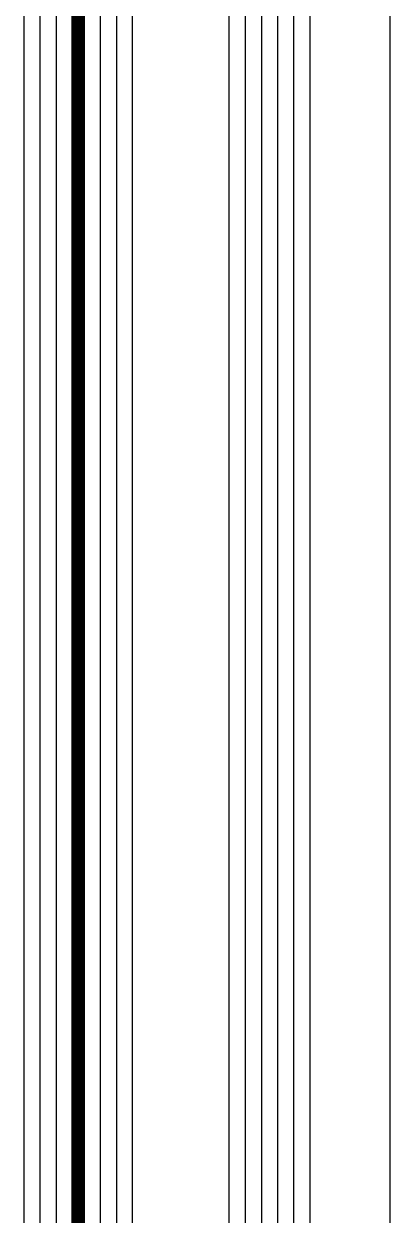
# Model space of a CAD drawing. Header units: millimetres. Extents: x 434053 to 1059003, y -2417481 to 936527.
# Drawn here: x 641069.6 to 641115.1, y -2237788.4 to -2237640.6 of the extents above; entities that cross this region are included whole.
import ezdxf

# ---------------------------------------------------------------- set-up
doc = ezdxf.new("R2010")
doc.units = ezdxf.units.MM
doc.header["$LTSCALE"] = 1000
doc.header["$MEASUREMENT"] = 0
doc.linetypes.add('HIDDEN', pattern=[9.524999999999999, 6.35, -3.175])
for name, color, linetype in [('EXTRUSION-V', 141, 'Continuous'), ('GLASS', 1, 'Continuous'), ('GLASS-V', 11, 'Continuous'), ('HZHZNEWPLOTLAYER#@$TT', 7, 'Continuous')]:
    doc.layers.add(name, color=color, linetype=linetype)

# ---------------------------------------------------------------- blocks, each defined once
blk = doc.blocks.new('*U425')
at = {"layer": 'GLASS'}
for points in [[(453.9241203619627, 23.49999998969322), (1.000000000014552, 23.5), (1.455191522836685e-11, 24.5), (2.182787284255028e-11, 32.5), (1.000000000021828, 33.5), (453.9241203619682, 33.4999999897005)], [(453.9241203619518, 11.4999999897005), (1.000000000003638, 11.5), (3.637978807091713e-12, 10.5), (-3.637978807091713e-12, 6.5), (0.999999999996362, 5.5), (453.9241203619409, 5.49999998969322)], [(453.9241203619518, 3.999999989700496), (1.000000000003638, 4), (3.637978807091713e-12, 3), (-3.637978807091713e-12, -1), (0.999999999996362, -2), (453.9241203619409, -2.00000001030678)]]:
    blk.add_lwpolyline(points, dxfattribs=at)
at = {"layer": 'GLASS-V'}
for p, q in [((2.182787284255028e-11, 31.5), (453.9241203619663, 31.4999999897005)), ((1.818989403545856e-11, 29.50000000000728), (453.9241203619663, 29.4999999897005)), ((1.818989403545856e-11, 27.5), (453.9241203619645, 27.4999999897005)), ((1.818989403545856e-11, 25.5), (453.9241203619627, 25.4999999897005)), ((3.637978807091713e-12, 9.5), (453.92412036195, 9.49999998969322)), ((0, 7.5), (453.9241203619427, 7.49999998969322)), ((3.637978807091713e-12, 2), (453.92412036195, 1.999999989693219)), ((0, 0), (453.9241203619427, -1.030678039481291e-08))]:
    blk.add_line(p, q, dxfattribs=at)
at = {"layer": 'GLASS-V', "linetype": 'HIDDEN', "const_width": 1.499999999999999}
blk.add_lwpolyline([(1, 4.75), (453.9241203619518, 4.750171038536405)], dxfattribs=at)
blk = doc.blocks.new('20221206.181723')
at = {"layer": 'EXTRUSION-V'}
blk.add_line((195.4999691626581, 2825.571670520454, -6.746124249023136e-08), (195.4999691626581, 5500.000000000011, -6.746124249023128e-08), dxfattribs=at)
at = {"color": 0, "linetype": 'ByBlock', "rotation": 270}
blk.add_blockref('*U425', (151.9999999965075, 3841.571523052377, -2.723429666302382e-08), dxfattribs=at)
blk = doc.blocks.new('A$C6AE5520D')
blk.add_blockref('20221206.181723', (15027.23600024133, 14954.56504258235))

msp = doc.modelspace()

# ---------------------------------------------------------------- block references
at = {"layer": 'HZHZNEWPLOTLAYER#@$TT'}
msp.add_blockref('A$C6AE5520D', (625892.3158360333, -2256381.346538838), dxfattribs=at)

doc.saveas('drawing.dxf')
